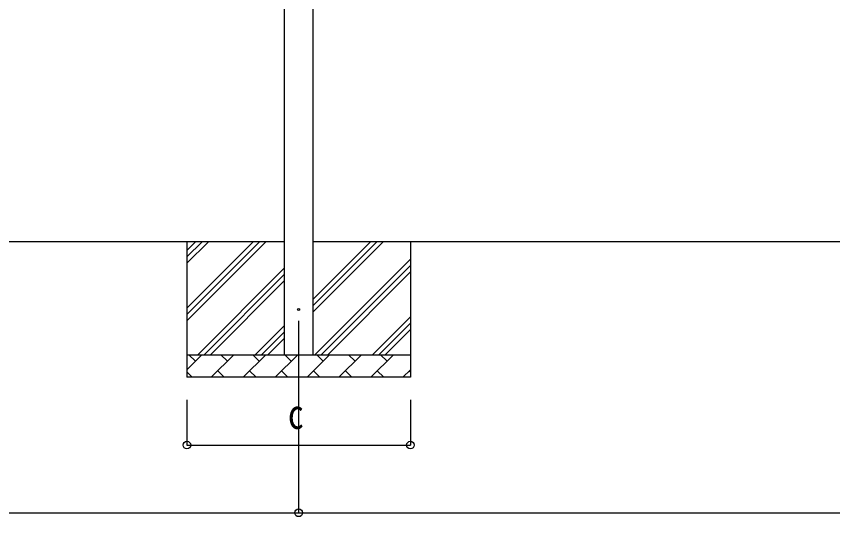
# Model space of a CAD drawing. Units: millimetres, scale not verified. Extents: x -16820 to 16820, y -11880 to 11880.
# Drawn here: x -8821 to -5205, y -9415 to -7200 of the extents above; entities that cross this region are included whole.
import ezdxf
from ezdxf.enums import TextEntityAlignment as Align

# ---------------------------------------------------------------- set-up
doc = ezdxf.new("R2010")
doc.units = ezdxf.units.MM
doc.header["$LTSCALE"] = 50
for name, color, linetype in [('0-3_YKK_12', 2, 'Continuous'), ('0-4_YKK_13', 4, 'Continuous'), ('0-5_YKK_A1', 4, 'Continuous'), ('0-6_YKK_D', 6, 'Continuous')]:
    doc.layers.add(name, color=color, linetype=linetype)
doc.styles.add('ＭＳ ゴシック', font='')
doc.styles.get('ＭＳ ゴシック').set_extended_font_data('MS Gothic')

msp = doc.modelspace()

# ---------------------------------------------------------------- linework, layer by layer
at = {"layer": '0-3_YKK_12'}
msp.add_line((-7570.31, -8548), (-7570.31, -8962.93), dxfattribs=at)
at = {"layer": '0-4_YKK_13'}
msp.add_circle((-7570.31, -8498), 4.5, dxfattribs=at)
at = {"layer": '0-5_YKK_A1'}
for p, q in [((-7632.81, -8698), (-7632.81, -5909)), ((-7507.81, -5909), (-7507.81, -8698)), ((-7632.81, -8198), (-12844.31, -8198)), ((-8065.31, -8198), (-8065.31, -8798)), ((-8065.31, -8548.05), (-7715.26, -8198)), ((-8065.31, -8519.77), (-7743.54, -8198)), ((-8065.31, -8491.48), (-7771.82, -8198)), ((-8065.31, -8293.49), (-7969.81, -8198)), ((-8065.31, -8265.21), (-7998.1, -8198)), ((-8065.31, -8236.92), (-8026.38, -8198)), ((-2296.31, -8198), (-7507.81, -8198)), ((-7507.81, -8509.67), (-7196.14, -8198)), ((-7507.81, -8453.1), (-7252.71, -8198)), ((-7507.81, -8481.38), (-7224.42, -8198)), ((-7075.31, -8198), (-7075.31, -8798)), ((-7498.15, -8698), (-7075.31, -8275.16)), ((-8017.27, -8698), (-7632.81, -8313.54)), ((-7469.86, -8698), (-7075.31, -8303.44)), ((-7988.98, -8698), (-7632.81, -8341.82)), ((-7441.58, -8698), (-7075.31, -8331.73)), ((-7960.7, -8698), (-7632.81, -8370.11)), ((-7243.59, -8698), (-7075.31, -8529.72)), ((-7762.71, -8698), (-7632.81, -8568.1)), ((-7215.31, -8698), (-7075.31, -8558)), ((-7734.42, -8698), (-7632.81, -8596.38)), ((-7187.02, -8698), (-7075.31, -8586.28)), ((-7706.14, -8698), (-7632.81, -8624.67)), ((-8065.31, -8698), (-7075.31, -8698)), ((-8065.31, -8764.47), (-7998.83, -8698)), ((-8027.39, -8726.55), (-8055.94, -8698)), ((-7957.41, -8798), (-7857.41, -8698)), ((-7885.97, -8726.55), (-7914.52, -8698)), ((-7815.99, -8798), (-7715.99, -8698)), ((-7744.54, -8726.55), (-7773.1, -8698)), ((-7674.57, -8798), (-7574.57, -8698)), ((-7603.12, -8726.55), (-7631.68, -8698)), ((-7533.15, -8798), (-7433.15, -8698)), ((-7461.7, -8726.55), (-7490.26, -8698)), ((-7391.73, -8798), (-7291.73, -8698)), ((-7320.28, -8726.55), (-7348.83, -8698)), ((-7250.31, -8798), (-7150.31, -8698)), ((-7178.86, -8726.55), (-7207.41, -8698)), ((-8065.31, -8774.42), (-8041.73, -8798)), ((-7928.86, -8769.45), (-7900.31, -8798)), ((-7787.44, -8769.45), (-7758.88, -8798)), ((-7646.02, -8769.45), (-7617.46, -8798)), ((-7504.6, -8769.45), (-7476.04, -8798)), ((-7363.17, -8769.45), (-7334.62, -8798)), ((-7221.75, -8769.45), (-7193.2, -8798)), ((-7108.88, -8798), (-7075.31, -8764.42)), ((-7080.33, -8769.45), (-7075.31, -8774.47)), ((-7075.31, -8798), (-8065.31, -8798))]:
    msp.add_line(p, q, dxfattribs=at)
at = {"layer": '0-6_YKK_D'}
for p, q in [((-8065.31, -8898), (-8065.31, -9099)), ((-7570.31, -8898), (-7570.31, -9399)), ((-7570.31, -8898), (-7570.31, -9399)), ((-7075.31, -8898), (-7075.31, -9099)), ((-8065.31, -9098), (-7075.31, -9098)), ((-12906.81, -9398), (-7570.31, -9398)), ((-7570.31, -9398), (-2233.81, -9398))]:
    msp.add_line(p, q, dxfattribs=at)
for centre in [(-8065.31, -9098), (-7075.31, -9098), (-7570.31, -9398), (-7570.31, -9398)]:
    msp.add_circle(centre, 17, dxfattribs=at)

# ---------------------------------------------------------------- texts
at = {"layer": '0-6_YKK_D', "style": 'ＭＳ ゴシック', "width": 0.8}
msp.add_text('c', height=132, dxfattribs=at).set_placement((-7618.31, -9066), align=Align.BOTTOM_LEFT)

doc.saveas('drawing.dxf')
